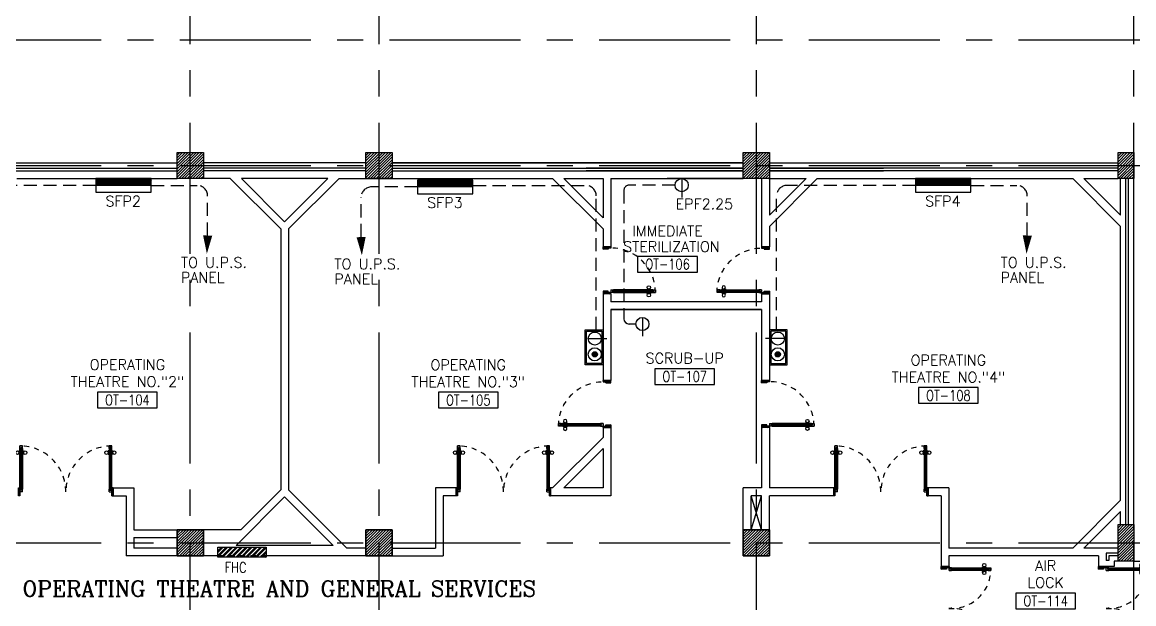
# Model space of a CAD drawing. Extents: x -0.4 to 91.9, y -1.1 to 78.4.
# Drawn here: x 21.34 to 42.55, y 56.21 to 67.3 of the extents above; entities that cross this region are included whole.
import ezdxf
from ezdxf.enums import TextEntityAlignment as Align

# ---------------------------------------------------------------- set-up
doc = ezdxf.new("R2010")
doc.units = 0
doc.header["$MEASUREMENT"] = 0
doc.header["$PDMODE"] = 34
doc.linetypes.add('CENTERX2', pattern=[4, 2.5, -0.5, 0.5, -0.5])
doc.linetypes.add('HIDDEN', pattern=[0.375, 0.25, -0.125])
doc.layers.get('0').update_dxf_attribs({"color": 11, "linetype": 'CONTINUOUS'})
doc.layers.get('DEFPOINTS').update_dxf_attribs({"color": 11, "linetype": 'CONTINUOUS'})
for name, color, linetype in [('AX-DIM', 11, 'CONTINUOUS'), ('AXES', 11, 'CENTERX2'), ('COL', 11, 'CONTINUOUS'), ('DOOR', 11, 'CONTINUOUS'), ('E-CLINE', 2, 'CONTINUOUS'), ('E-HLINE', 2, 'HIDDEN'), ('E-LITE', 4, 'CONTINUOUS'), ('E-SOCKETS', 4, 'CONTINUOUS'), ('E-TEXT', 4, 'CONTINUOUS'), ('E-WI', 6, 'CONTINUOUS'), ('FHC', 11, 'CONTINUOUS'), ('HAT', 11, 'CONTINUOUS'), ('INSUL', 11, 'CONTINUOUS'), ('RM-BOX', 11, 'CONTINUOUS'), ('RM-NAME', 11, 'CONTINUOUS'), ('RM-NO', 11, 'CONTINUOUS'), ('ROOF', 11, 'CONTINUOUS'), ('SHAFT', 11, 'CONTINUOUS'), ('WALL', 11, 'CONTINUOUS')]:
    doc.layers.add(name, color=color, linetype=linetype)
doc.styles.add('ROMANC', font='romanc', dxfattribs={"height": 0.1})
doc.styles.add('ROMANS', font='ROMANS.shx', dxfattribs={"width": 0.6})
doc.dimstyles.new('STANDARD in', dxfattribs={"dimtxt": 0.24, "dimasz": 0.1, "dimexe": 0.07, "dimexo": 0.05, "dimgap": 0.05, "dimtad": 1, "dimdec": 0, "dimlfac": 1000, "dimzin": 0, "dimdsep": 46, "dimtxsty": 'ROMANS', "dimblk": 'ARCHTICK', "dimcen": 0.05, "dimdle": 0.05, "dimclrd": 7, "dimclre": 7, "dimclrt": 2, "dimadec": 0, "dimazin": 0, "dimtfac": 1, "dimtdec": 0, "dimtmove": 2, "dimatfit": 3, "dimldrblk": 'ARCHTICK', "dimfxl": 0, "dimtolj": 1, "dimtzin": 0, "dimarcsym": 0})

# ---------------------------------------------------------------- blocks, each defined once
blk = doc.blocks.new('*X53')
at = {"color": 0}
for p, q in [((49339, 169936), (49793, 170390)), ((49339, 169989), (49740, 170390)), ((49339, 170042), (49687, 170390)), ((49339, 170095), (49634, 170390)), ((49339, 170148), (49581, 170390)), ((49339, 170201), (49528, 170390)), ((49339, 170254), (49474, 170390)), ((49339, 170308), (49421, 170390)), ((49339, 170361), (49368, 170390)), ((49346, 169890), (49839, 170383)), ((49399, 169890), (49839, 170330)), ((49452, 169890), (49839, 170277)), ((49505, 169890), (49839, 170224)), ((49558, 169890), (49839, 170171)), ((49611, 169890), (49839, 170118)), ((49664, 169890), (49839, 170065)), ((49717, 169890), (49839, 170012)), ((49770, 169890), (49839, 169959)), ((49823, 169890), (49839, 169906))]:
    blk.add_line(p, q, dxfattribs=at)
blk = doc.blocks.new('*X52')
at = {"color": 0}
for p, q in [((42139, 169896), (42633, 170390)), ((42139, 169949), (42580, 170390)), ((42139, 170002), (42527, 170390)), ((42139, 170055), (42474, 170390)), ((42139, 170108), (42421, 170390)), ((42139, 170161), (42368, 170390)), ((42139, 170214), (42315, 170390)), ((42139, 170267), (42262, 170390)), ((42139, 170320), (42209, 170390)), ((42139, 170373), (42156, 170390)), ((42186, 169890), (42639, 170343)), ((42239, 169890), (42639, 170290)), ((42292, 169890), (42639, 170237)), ((42345, 169890), (42639, 170184)), ((42398, 169890), (42639, 170131)), ((42451, 169890), (42639, 170078)), ((42504, 169890), (42639, 170025)), ((42557, 169890), (42639, 169971)), ((42611, 169890), (42639, 169918))]:
    blk.add_line(p, q, dxfattribs=at)
blk = doc.blocks.new('*X51')
at = {"color": 0}
for p, q in [((38539, 169902), (39027, 170390)), ((38539, 169955), (38974, 170390)), ((38539, 170008), (38921, 170390)), ((38539, 170061), (38868, 170390)), ((38539, 170114), (38815, 170390)), ((38539, 170167), (38762, 170390)), ((38539, 170220), (38709, 170390)), ((38539, 170273), (38656, 170390)), ((38539, 170326), (38603, 170390)), ((38539, 170379), (38550, 170390)), ((38580, 169890), (39039, 170349)), ((38633, 169890), (39039, 170296)), ((38686, 169890), (39039, 170243)), ((38739, 169890), (39039, 170190)), ((38792, 169890), (39039, 170137)), ((38845, 169890), (39039, 170084)), ((38898, 169890), (39039, 170031)), ((38951, 169890), (39039, 169978)), ((39004, 169890), (39039, 169925))]:
    blk.add_line(p, q, dxfattribs=at)
blk = doc.blocks.new('*X48')
at = {"color": 0}
for p, q in [((49339, 177096), (49833, 177590)), ((49339, 177149), (49780, 177590)), ((49339, 177202), (49727, 177590)), ((49339, 177255), (49674, 177590)), ((49339, 177308), (49621, 177590)), ((49339, 177361), (49568, 177590)), ((49339, 177414), (49515, 177590)), ((49339, 177467), (49462, 177590)), ((49339, 177520), (49409, 177590)), ((49339, 177573), (49356, 177590)), ((49386, 177090), (49839, 177543)), ((49439, 177090), (49839, 177490)), ((49492, 177090), (49839, 177437)), ((49545, 177090), (49839, 177384)), ((49598, 177090), (49839, 177331)), ((49651, 177090), (49839, 177278)), ((49704, 177090), (49839, 177225)), ((49757, 177090), (49839, 177171)), ((49811, 177090), (49839, 177118))]:
    blk.add_line(p, q, dxfattribs=at)
blk = doc.blocks.new('*X47')
at = {"color": 0}
for p, q in [((42139, 177108), (42621, 177590)), ((42139, 177161), (42568, 177590)), ((42139, 177214), (42515, 177590)), ((42139, 177267), (42462, 177590)), ((42139, 177320), (42409, 177590)), ((42139, 177373), (42356, 177590)), ((42139, 177426), (42303, 177590)), ((42139, 177479), (42249, 177590)), ((42139, 177532), (42196, 177590)), ((42139, 177586), (42143, 177590)), ((42174, 177090), (42639, 177555)), ((42227, 177090), (42639, 177502)), ((42280, 177090), (42639, 177449)), ((42333, 177090), (42639, 177396)), ((42386, 177090), (42639, 177343)), ((42439, 177090), (42639, 177290)), ((42492, 177090), (42639, 177237)), ((42545, 177090), (42639, 177184)), ((42598, 177090), (42639, 177131))]:
    blk.add_line(p, q, dxfattribs=at)
blk = doc.blocks.new('*X46')
at = {"color": 0}
for p, q in [((38539, 177114), (39014, 177590)), ((38539, 177168), (38961, 177590)), ((38539, 177221), (38908, 177590)), ((38539, 177274), (38855, 177590)), ((38539, 177327), (38802, 177590)), ((38539, 177380), (38749, 177590)), ((38539, 177433), (38696, 177590)), ((38539, 177486), (38643, 177590)), ((38539, 177539), (38590, 177590)), ((38568, 177090), (39039, 177561)), ((38621, 177090), (39039, 177508)), ((38674, 177090), (39039, 177455)), ((38727, 177090), (39039, 177402)), ((38780, 177090), (39039, 177349)), ((38833, 177090), (39039, 177296)), ((38886, 177090), (39039, 177243)), ((38939, 177090), (39039, 177190)), ((38992, 177090), (39039, 177137))]:
    blk.add_line(p, q, dxfattribs=at)
blk = doc.blocks.new('RM1')
at = {"layer": 'RM-BOX'}
blk.add_lwpolyline([(570, -200), (-570, -200), (-570, -500), (570, -500)], close=True, dxfattribs=at)
at = {"layer": 'RM-NAME', "style": 'ROMANS'}
for tag, p in [('ROOMNAME1', (0, 324)), ('ROOMNAME2', (0, 0))]:
    blk.add_attdef(tag, text='', height=200, dxfattribs=at).set_placement(p, align=Align.MIDDLE)
at = {"layer": 'RM-NO', "style": 'ROMANS', "width": 0.8}
blk.add_attdef('ROOMNO', text='', height=200, dxfattribs=at).set_placement((0, -350), align=Align.MIDDLE)
blk = doc.blocks.new('COL50')
at = {"layer": 'COL'}
blk.add_lwpolyline([(-250, 250), (-250, -250), (250, -250), (250, 250)], close=True, dxfattribs=at)
blk = doc.blocks.new('_ARCHTICK')
at = {"color": 0, "linetype": 'ByBlock', "const_width": 0.15}
blk.add_lwpolyline([(-0.5, -0.5), (0.5, 0.5)], dxfattribs=at)
blk = doc.blocks.new('*D147')
at = {"layer": 'AX-DIM', "color": 7, "lineweight": -2, "ltscale": 0.3}
for p, q in [((1.683, 64.77), (1.683, 74.895)), ((42.065, 74.845), (1.613, 74.845)), ((2.333, 64.82), (1.613, 64.82))]:
    blk.add_line(p, q, dxfattribs=at)
at = {"layer": 'DEFPOINTS', "color": 0, "ltscale": 0.3}
for p in [(1.683, 74.845), (42.115, 74.845), (2.383, 64.82)]:
    blk.add_point(p, dxfattribs=at)
at = {"layer": 'AX-DIM', "color": 7, "lineweight": -2, "ltscale": 0.3, "xscale": 0.1, "yscale": 0.1, "zscale": 0.1}
for p, rotation in [((1.683, 74.845), 90), ((1.683, 64.82), 270)]:
    blk.add_blockref('_ARCHTICK', p, dxfattribs=dict(at, rotation=rotation))
at = {"layer": 'AX-DIM', "color": 2, "ltscale": 0.3, "insert": (1.513, 69.833), "char_height": 0.24, "attachment_point": 5, "rotation": 90, "style": 'ROMANS'}
blk.add_mtext('\\A1;10025', dxfattribs=at)
blk = doc.blocks.new('A$C1DFA4FE8')
at = {"layer": 'DOOR', "color": 0, "linetype": 'ByBlock'}
for p, q in [((0, 1631), (0, 1581)), ((0, 1581), (0, 1631)), ((50, 1631), (0, 1631)), ((50, 1581), (0, 1581)), ((30, 1614), (30, 1598)), ((50, 1614), (30, 1614)), ((50, 1598), (30, 1598)), ((50, 1631), (50, 1614)), ((50, 1598), (50, 1581)), ((750, 1614), (750, 1631)), ((750, 1631), (800, 1631)), ((770, 1614), (750, 1614)), ((750, 1581), (750, 1598)), ((750, 1598), (770, 1598)), ((800, 1581), (750, 1581)), ((770, 1598), (770, 1614)), ((950, 1656), (800, 1656)), ((800, 1656), (800, 1631)), ((800, 1581), (800, 1631)), ((800, 1631), (850, 1631)), ((850, 1631), (850, 1606)), ((850, 1606), (950, 1606)), ((950, 1606), (950, 1656)), ((0, 81), (0, 131)), ((0, 131), (0, 81)), ((50, 131), (0, 131)), ((50, 81), (0, 81)), ((30, 98), (30, 114)), ((50, 114), (30, 114)), ((50, 98), (30, 98)), ((50, 114), (50, 131)), ((50, 81), (50, 98)), ((83, 131), (83, 138)), ((173, 138), (83, 138)), ((83, 81), (83, 74)), ((173, 74), (83, 74)), ((95, 138), (95, 147)), ((95, 147), (160, 147)), ((95, 138), (160, 138)), ((95, 74), (95, 65)), ((95, 74), (160, 74)), ((95, 65), (160, 65)), ((160, 138), (160, 147)), ((160, 74), (160, 65)), ((173, 131), (173, 138)), ((173, 81), (173, 74)), ((750, 131), (750, 114)), ((800, 131), (750, 131)), ((750, 114), (770, 114)), ((750, 98), (750, 81)), ((770, 98), (750, 98)), ((750, 81), (800, 81)), ((770, 114), (770, 98)), ((800, 131), (800, 81)), ((800, 56), (800, 81)), ((800, 81), (850, 81)), ((950, 56), (800, 56)), ((850, 106), (950, 106)), ((850, 81), (850, 106)), ((950, 106), (950, 56))]:
    blk.add_line(p, q, dxfattribs=at)
at = {"layer": 'DOOR', "linetype": 'ByBlock'}
for p, q in [((750, 1631), (50, 1631)), ((750, 1614), (50, 1614)), ((750, 1598), (50, 1598)), ((50, 1581), (750, 1581)), ((50, 131), (750, 131)), ((750, 114), (50, 114)), ((750, 98), (50, 98)), ((750, 81), (50, 81))]:
    blk.add_line(p, q, dxfattribs=at)
at = {"layer": 'DOOR', "color": 9, "linetype": 'ByBlock'}
for p, q in [((950, 1606), (837, 1656)), ((950, 1606), (850, 1619)), ((950, 1606), (910, 1656)), ((950, 106), (837, 56)), ((950, 106), (850, 93)), ((950, 106), (910, 56))]:
    blk.add_line(p, q, dxfattribs=at)
at = {"layer": 'DOOR', "color": 0, "linetype": 'ByBlock'}
for centre in [(128, 179), (128, 32)]:
    blk.add_circle(centre, 32.4, dxfattribs=at)
at = {"layer": 'DOOR', "linetype": 'HIDDEN', "ltscale": 0.5}
for centre, start, end in [((752, 1606), 178.0938, 273.7249), ((752, 106), 86.2751, 181.9062)]:
    blk.add_arc(centre, 752, start, end, dxfattribs=at)
at = {"layer": 'DOOR', "color": 9, "linetype": 'ByBlock'}
for centre, radius, start, end in [((950, 1606), 154, 161.1053, 166.2858), ((950, 1606), 134, 158.1598, 169.28), ((950, 1606), 114, 154.0838, 167.3774), ((950, 1606), 94.4, 148.0182, 180), ((950, 1606), 74.4, 137.7764, 180), ((950, 1606), 54.4, 113.2074, 180), ((950, 1606), 34.4, 90, 180), ((950, 1606), 14.4, 90, 180), ((950, 106), 154, 193.7142, 198.8947), ((950, 106), 134, 190.72, 201.8402), ((950, 106), 114, 192.6226, 205.9162), ((950, 106), 94.4, 180, 211.9818), ((950, 106), 74.4, 180, 222.2236), ((950, 106), 54.4, 180, 246.7926), ((950, 106), 34.4, 180, 270), ((950, 106), 14.4, 180, 270)]:
    blk.add_arc(centre, radius, start, end, dxfattribs=at)
blk = doc.blocks.new('DOOR90')
at = {"layer": 'DOOR', "color": 0, "linetype": 'ByBlock'}
for p, q in [((-150, 0), (-150, -25)), ((-150, 0), (0, 0)), ((0, -50), (0, 0)), ((-1000, -25), (-1000, -75)), ((-1000, -75), (-1000, -25)), ((-950, -25), (-1000, -25)), ((-950, -75), (-1000, -75)), ((-970, -42), (-970, -58)), ((-950, -42), (-970, -42)), ((-950, -58), (-970, -58)), ((-950, -25), (-950, -42)), ((-950, -58), (-950, -75)), ((-918, -25), (-918, -18)), ((-828, -18), (-918, -18)), ((-918, -75), (-918, -82)), ((-828, -82), (-918, -82)), ((-905, -18), (-905, -9)), ((-905, -9), (-840, -9)), ((-905, -18), (-840, -18)), ((-905, -82), (-905, -91)), ((-905, -82), (-840, -82)), ((-905, -91), (-840, -91)), ((-840, -18), (-840, -9)), ((-840, -82), (-840, -91)), ((-828, -25), (-828, -18)), ((-828, -75), (-828, -82)), ((-200, -42), (-200, -25)), ((-200, -25), (-150, -25)), ((-180, -42), (-200, -42)), ((-200, -75), (-200, -58)), ((-200, -58), (-180, -58)), ((-150, -75), (-200, -75)), ((-180, -58), (-180, -42)), ((-150, -75), (-150, -25)), ((-150, -25), (-100, -25)), ((-100, -25), (-100, -50)), ((-100, -50), (0, -50)), ((-150, -900), (-150, -875)), ((-150, -875), (-100, -875)), ((0, -900), (-150, -900)), ((-150, -900), (0, -900)), ((-100, -850), (0, -850)), ((-100, -875), (-100, -850)), ((0, -850), (0, -900))]:
    blk.add_line(p, q, dxfattribs=at)
at = {"layer": 'DOOR', "color": 9, "linetype": 'ByBlock'}
for p, q in [((0, -50), (-114, 0)), ((0, -50), (-40, 0)), ((0, -50), (-100, -37)), ((0, -850), (-114, -900)), ((0, -850), (-100, -863)), ((0, -850), (-40, -900))]:
    blk.add_line(p, q, dxfattribs=at)
at = {"layer": 'DOOR', "linetype": 'ByBlock'}
for p, q in [((-200, -25), (-950, -25)), ((-200, -42), (-950, -42)), ((-200, -58), (-950, -58)), ((-950, -75), (-200, -75))]:
    blk.add_line(p, q, dxfattribs=at)
at = {"layer": 'DOOR', "color": 0, "linetype": 'ByBlock'}
for centre in [(-873, 24), (-873, -124)]:
    blk.add_circle(centre, 32.4, dxfattribs=at)
at = {"layer": 'DOOR', "color": 9, "linetype": 'ByBlock'}
for centre, radius, start, end in [((0, -50), 154, 161.1053, 166.2858), ((0, -50), 134, 158.1598, 169.28), ((0, -50), 94.4, 148.0182, 180), ((0, -50), 74.4, 137.7764, 180), ((0, -50), 114, 154.0838, 167.3774), ((0, -50), 54.4, 113.2074, 180), ((0, -50), 34.4, 90, 180), ((0, -50), 14.4, 90, 180), ((0, -850), 154, 193.7142, 198.8947), ((0, -850), 134, 190.72, 201.8402), ((0, -850), 94.4, 180, 211.9818), ((0, -850), 74.4, 180, 222.2236), ((0, -850), 54.4, 180, 246.7926), ((0, -850), 34.4, 180, 270), ((0, -850), 14.4, 180, 270)]:
    blk.add_arc(centre, radius, start, end, dxfattribs=at)
at = {"layer": 'DOOR', "linetype": 'HIDDEN', "ltscale": 0.5}
blk.add_arc((-150, -25), 850, 180, 270, dxfattribs=at)
blk = doc.blocks.new('C11')
at = {"layer": 'HAT'}
h = blk.add_hatch(dxfattribs=at)
h.set_pattern_fill('ANSI31', color=256, scale=300, style=0)
h.set_pattern_definition([(45, (-248556.182, -75061.005), (-26.5165043, 26.5165043), [])])
h.paths.add_polyline_path([(300, 700), (0, 700), (0, 350), (300, 350)])
h.paths.add_polyline_path([(300, 350), (0, 350), (0, 0), (300, 0)])
at = {"layer": 'COL'}
blk.add_lwpolyline([(300, 700), (300, 0), (0, 0), (0, 700)], close=True, dxfattribs=at)
blk = doc.blocks.new('C-300')
at = {"layer": 'HAT', "linetype": 'ByBlock', "ltscale": 0.3}
h = blk.add_hatch(dxfattribs=at)
h.set_pattern_fill('ANSI31', color=8, scale=300, style=0)
h.set_pattern_definition([(45, (-258496.182, -82361.005), (-26.5165043, 26.5165043), [])])
h.paths.add_polyline_path([(300, 500), (0, 500), (0, 250), (300, 250)])
h.paths.add_polyline_path([(300, 250), (0, 250), (0, 0), (300, 0)])
at = {"layer": 'COL'}
blk.add_lwpolyline([(0, 500), (300, 500), (300, 0), (0, 0)], close=True, dxfattribs=at)
blk = doc.blocks.new('D1')
at = {"layer": 'DOOR', "color": 0, "linetype": 'ByBlock'}
for p, q in [((18, 854), (9, 854)), ((9, 854), (9, 789)), ((25, 866), (18, 866)), ((18, 776), (18, 866)), ((18, 854), (18, 789)), ((25, 949), (75, 949)), ((75, 949), (25, 949)), ((25, 899), (25, 949)), ((25, 899), (42, 899)), ((42, 919), (58, 919)), ((42, 899), (42, 919)), ((58, 899), (58, 919)), ((58, 899), (75, 899)), ((75, 899), (75, 949)), ((75, 866), (82, 866)), ((82, 776), (82, 866)), ((82, 854), (91, 854)), ((82, 854), (82, 789)), ((91, 854), (91, 789)), ((1718, 854), (1709, 854)), ((1709, 854), (1709, 789)), ((1725, 866), (1718, 866)), ((1718, 776), (1718, 866)), ((1718, 854), (1718, 789)), ((1775, 949), (1725, 949)), ((1725, 949), (1775, 949)), ((1725, 899), (1725, 949)), ((1742, 899), (1725, 899)), ((1758, 919), (1742, 919)), ((1742, 899), (1742, 919)), ((1758, 899), (1758, 919)), ((1775, 899), (1758, 899)), ((1775, 899), (1775, 949)), ((1775, 866), (1782, 866)), ((1782, 776), (1782, 866)), ((1782, 854), (1791, 854)), ((1782, 854), (1782, 789)), ((1791, 854), (1791, 789)), ((18, 789), (9, 789)), ((25, 776), (18, 776)), ((75, 776), (82, 776)), ((82, 789), (91, 789)), ((1718, 789), (1709, 789)), ((1725, 776), (1718, 776)), ((1775, 776), (1782, 776)), ((1782, 789), (1791, 789)), ((0, 0), (0, 150)), ((0, 150), (25, 150)), ((25, 0), (0, 0)), ((25, 150), (25, 0)), ((42, 125), (25, 125)), ((25, 125), (25, 75)), ((75, 75), (25, 75)), ((42, 105), (42, 125)), ((58, 105), (42, 105)), ((75, 125), (58, 125)), ((58, 125), (58, 105)), ((75, 75), (75, 125)), ((1725, 125), (1742, 125)), ((1725, 75), (1725, 125)), ((1725, 75), (1775, 75)), ((1742, 125), (1742, 105)), ((1742, 105), (1758, 105)), ((1758, 125), (1775, 125)), ((1758, 105), (1758, 125)), ((1800, 150), (1775, 150)), ((1775, 150), (1775, 0)), ((1775, 125), (1775, 75)), ((1775, 0), (1800, 0)), ((1800, 0), (1800, 150))]:
    blk.add_line(p, q, dxfattribs=at)
at = {"layer": 'DOOR', "linetype": 'ByBlock'}
for p, q in [((25, 125), (25, 899)), ((42, 125), (42, 899)), ((58, 125), (58, 899)), ((75, 899), (75, 125)), ((1725, 899), (1725, 125)), ((1742, 125), (1742, 899)), ((1758, 125), (1758, 899)), ((1775, 125), (1775, 899))]:
    blk.add_line(p, q, dxfattribs=at)
at = {"layer": 'DOOR', "color": 9, "linetype": 'ByBlock'}
for p, q in [((25, 57), (0, 114)), ((25, 20), (0, 40)), ((1775, 57), (1800, 114)), ((1775, 20), (1800, 40))]:
    blk.add_line(p, q, dxfattribs=at)
at = {"layer": 'DOOR', "color": 0, "linetype": 'ByBlock'}
for centre in [(-24, 821), (124, 821), (1676, 821), (1824, 821)]:
    blk.add_circle(centre, 32.4, dxfattribs=at)
at = {"layer": 'DOOR', "linetype": 'HIDDEN', "ltscale": 0.5}
for centre, start, end in [((28, 76), 359.9293, 90.1644), ((1772, 76), 89.8356, 180.0707)]:
    blk.add_arc(centre, 872, start, end, dxfattribs=at)
at = {"layer": 'DOOR', "color": 9, "linetype": 'ByBlock'}
for centre, radius, start, end in [((50, 0), 154, 103.7142, 108.8947), ((50, 0), 134, 100.72, 111.8402), ((50, 0), 114, 102.6226, 115.9162), ((50, 0), 94.4, 105.3566, 121.9818), ((50, 0), 74.4, 109.6341, 132.2236), ((50, 0), 54.4, 117.3576, 156.7926), ((50, 0), 34.4, 136.6107, 180), ((1750, 0), 134, 68.1598, 79.28), ((1750, 0), 114, 64.0838, 77.3774), ((1750, 0), 94.4, 58.0182, 74.6434), ((1750, 0), 74.4, 47.7764, 70.3659), ((1750, 0), 54.4, 23.2074, 62.6424), ((1750, 0), 34.4, 0, 43.3893), ((1750, 0), 154, 71.1053, 76.2858)]:
    blk.add_arc(centre, radius, start, end, dxfattribs=at)

msp = doc.modelspace()

# ---------------------------------------------------------------- hatches: boundary and pattern name
h = msp.add_hatch()
h.set_pattern_fill('ANSI31', color=8, scale=0.1, angle=90, style=0)
h.set_pattern_definition([(135, (43539.282671, -417824.101617), (-0.00883883476483, -0.00883883476483), [])])
h.paths.add_polyline_path([(23.8041, 64.1896), (23.8041, 64.32), (22.7476, 64.32), (22.7476, 64.1896)])
h = msp.add_hatch()
h.set_pattern_fill('ANSI31', color=8, scale=0.1, angle=90, style=0)
h.set_pattern_definition([(135, (43545.420678, -417824.130497), (-0.00883883476483, -0.00883883476483), [])])
h.paths.add_polyline_path([(29.9422, 64.1608), (29.9422, 64.2911), (28.8856, 64.2911), (28.8856, 64.1608)])
h = msp.add_hatch()
h.set_pattern_fill('ANSI31', color=8, scale=0.1, angle=90, style=0)
h.set_pattern_definition([(135, (43554.921529, -417824.101617), (-0.00883883476483, -0.00883883476483), [])])
h.paths.add_polyline_path([(39.443, 64.1896), (39.443, 64.32), (38.3864, 64.32), (38.3864, 64.1896)])
h = msp.add_hatch()
h.set_pattern_fill('ANSI31', color=8, scale=0.1, angle=90, style=0)
h.set_pattern_definition([(225, (43547.773635, 417948.223045), (-0.00883883476483, 0.00883883476483), [])])
h.paths.add_polyline_path([(32.2165, 60.9667, 1), (32.3165, 60.9667, 1)])
h = msp.add_hatch()
h.set_pattern_fill('ANSI31', color=8, scale=0.1, angle=90, style=0)
h.set_pattern_definition([(315, (-43479.748635, 417948.223045), (0.00883883476483, 0.00883883476483), [])])
h.paths.add_polyline_path([(35.7085, 60.9667, 1), (35.8085, 60.9667, 1)])
at = {"layer": 'FHC', "linetype": 'ByBlock', "ltscale": 0.3}
h = msp.add_hatch(dxfattribs=at)
h.set_pattern_fill('ANSI32', color=11, scale=0.175, style=0)
h.set_pattern_definition([(45, (-207.11868, 26.043995), (-0.046403883, 0.046403883), []), (45, (-207.087746, 26.043995), (-0.046403883, 0.046403883), [])])
h.paths.add_polyline_path([(25.9975, 57.095), (25.9975, 57.285), (25.0775, 57.285), (25.0775, 57.095)])
h.paths.add_polyline_path([(24.8649, 56.6739), (24.8649, 57.0947), (25.1274, 57.0947), (25.1274, 56.6739)], flags=9)

# ---------------------------------------------------------------- linework, layer by layer
at = {"layer": 'AXES'}
for p, q in [((24.55, -1.1143), (24.55, 77.6984)), ((28.15, -1.1143), (28.15, 77.6984)), ((35.35, -1.1143), (35.35, 77.6984)), ((42.55, -1.1143), (42.55, 77.3484)), ((0.35, 66.97), (68.39, 66.97)), ((0.35, 64.57), (68.39, 64.57)), ((0.35, 57.37), (68.39, 57.37))]:
    msp.add_line(p, q, dxfattribs=at)
at = {"layer": 'COL'}
for points in [[(24.3, 64.32), (24.3, 64.82), (24.8, 64.82), (24.8, 64.32)], [(27.9, 64.32), (27.9, 64.82), (28.4, 64.82), (28.4, 64.32)], [(35.1, 64.32), (35.1, 64.82), (35.6, 64.82), (35.6, 64.32)]]:
    msp.add_lwpolyline(points, close=True, dxfattribs=at)
at = {"layer": 'DOOR', "color": 0, "linetype": 'ByBlock'}
for p, q in [((23.05, 58.27), (23.05, 58.42)), ((23.05, 58.42), (23.075, 58.42)), ((29.65, 58.42), (29.625, 58.42)), ((29.65, 58.27), (29.65, 58.42)), ((31.4, 58.27), (31.4, 58.42)), ((31.4, 58.42), (31.425, 58.42)), ((36.85, 58.42), (36.825, 58.42)), ((36.85, 58.27), (36.85, 58.42)), ((38.6, 58.27), (38.6, 58.42)), ((38.6, 58.42), (38.625, 58.42))]:
    msp.add_line(p, q, dxfattribs=at)
at = {"layer": 'DOOR', "color": 9, "linetype": 'ByBlock'}
for centre, start, end in [((23.025, 58.42), 316.61069, 0), ((29.675, 58.42), 180, 223.38931), ((31.375, 58.42), 316.61069, 0), ((36.875, 58.42), 180, 223.38931), ((38.575, 58.42), 316.61069, 0)]:
    msp.add_arc(centre, 0.0344, start, end, dxfattribs=at)
at = {"layer": 'E-CLINE'}
for p, q in [((23.8041, 64.1896), (22.7476, 64.1896)), ((29.9422, 64.1608), (28.8856, 64.1608)), ((39.443, 64.1896), (38.3864, 64.1896))]:
    msp.add_line(p, q, dxfattribs=at)
at = {"layer": 'E-CLINE', "color": 4, "linetype": 'ByBlock', "ltscale": 0.3}
msp.add_line((33.0507, 61.545), (32.9227, 61.545), dxfattribs=at)
msp.add_arc((32.9227, 61.645), 0.1, 180, 270, dxfattribs=at)
at = {"layer": 'E-HLINE', "color": 4}
for p, q in [((22.7476, 64.1896), (20.6054, 64.1896)), ((23.8041, 64.1896), (24.6809, 64.1896)), ((28.8856, 64.1608), (28.0088, 64.1608)), ((29.9422, 64.1896), (32.0946, 64.1896)), ((32.8227, 64.095), (32.8227, 61.645)), ((33.7997, 64.195), (32.9227, 64.195)), ((38.3864, 64.1896), (35.9354, 64.1896)), ((39.443, 64.1896), (40.3197, 64.1896)), ((24.8809, 63.2329), (24.8809, 63.9896)), ((27.8088, 63.204), (27.8088, 63.9608)), ((32.2946, 61.4348), (32.2946, 63.9896)), ((35.7354, 61.4348), (35.7354, 64.0096)), ((40.5197, 63.2329), (40.5197, 63.9896))]:
    msp.add_line(p, q, dxfattribs=at)
for centre, radius, start, end in [((24.6809, 63.9896), 0.2, 0, 90), ((28.0088, 63.9608), 0.2, 90, 180), ((32.0946, 63.9896), 0.2, 0, 90), ((32.9227, 64.095), 0.1, 90, 180), ((35.9354, 63.9896), 0.2, 90, 180), ((40.3197, 63.9896), 0.2, 0, 90)]:
    msp.add_arc(centre, radius, start, end, dxfattribs=at)
at = {"layer": 'E-SOCKETS'}
for p, q in [((23.8041, 64.32), (22.7476, 64.32)), ((22.7476, 64.32), (22.7476, 64.0593)), ((23.8041, 64.0593), (23.8041, 64.32)), ((29.9422, 64.2911), (28.8856, 64.2911)), ((28.8856, 64.2911), (28.8856, 64.0304)), ((29.9422, 64.0304), (29.9422, 64.2911)), ((33.9247, 64.32), (33.9247, 63.9617)), ((39.443, 64.32), (38.3864, 64.32)), ((38.3864, 64.32), (38.3864, 64.0593)), ((39.443, 64.0593), (39.443, 64.32)), ((22.7476, 64.0593), (23.8041, 64.0593)), ((38.3864, 64.0593), (39.443, 64.0593)), ((28.8856, 64.0304), (29.9422, 64.0304)), ((33.1757, 61.67), (33.1757, 61.3117)), ((32.0859, 60.7674), (32.0859, 61.4348)), ((32.0859, 61.4348), (32.425, 61.4348)), ((32.425, 61.4348), (32.425, 60.7674)), ((35.6, 61.4348), (35.6, 60.7674)), ((35.9391, 61.4348), (35.6, 61.4348)), ((35.9391, 60.7674), (35.9391, 61.4348)), ((32.1415, 61.2665), (32.4998, 61.2665)), ((35.8835, 61.2665), (35.5252, 61.2665)), ((32.425, 60.7674), (32.0859, 60.7674)), ((35.6, 60.7674), (35.9391, 60.7674))]:
    msp.add_line(p, q, dxfattribs=at)
at = {"layer": 'E-SOCKETS', "color": 8}
for p, q in [((32.1109, 60.7924), (32.1109, 61.4098)), ((32.1109, 61.4098), (32.4, 61.4098)), ((32.4, 61.4098), (32.4, 60.7924)), ((35.625, 61.4098), (35.625, 60.7924)), ((35.9141, 61.4098), (35.625, 61.4098)), ((35.9141, 60.7924), (35.9141, 61.4098)), ((32.4, 60.7924), (32.1109, 60.7924)), ((35.625, 60.7924), (35.9141, 60.7924))]:
    msp.add_line(p, q, dxfattribs=at)
at = {"layer": 'E-SOCKETS'}
for centre, radius in [((33.9247, 64.195), 0.125), ((33.1757, 61.545), 0.125), ((32.2665, 61.2665), 0.125), ((35.7585, 61.2665), 0.125), ((32.2665, 60.9667), 0.125), ((35.7585, 60.9667), 0.125), ((32.2665, 60.9667), 0.05), ((35.7585, 60.9667), 0.05)]:
    msp.add_circle(centre, radius, dxfattribs=at)
at = {"layer": 'E-WI', "color": 4}
for points in [[(24.866, 62.8847, 0, 0.1743, 0), (24.8809, 63.2329, 0, 0, 0)], [(27.8237, 62.8558, 0, 0.1743, 0), (27.8088, 63.204, 0, 0, 0)], [(40.5049, 62.8847, 0, 0.1743, 0), (40.5197, 63.2329, 0, 0, 0)]]:
    msp.add_lwpolyline(points, format="xyseb", dxfattribs=at)
at = {"layer": 'FHC', "linetype": 'ByBlock', "ltscale": 0.3}
msp.add_lwpolyline([(25.0775, 57.285), (25.9975, 57.285), (25.9975, 57.095), (25.0775, 57.095)], close=True, dxfattribs=at)
at = {"layer": 'INSUL'}
for p, q in [((17.6, 64.52), (24.3, 64.52)), ((27.9, 64.52), (24.8, 64.52)), ((28.4, 64.52), (35.1, 64.52)), ((35.1, 64.52), (32.1, 64.52)), ((35.6, 64.52), (37.7739, 64.52)), ((42.25, 64.52), (35.6, 64.52)), ((17.6, 64.47), (24.3, 64.47)), ((27.9, 64.47), (24.8, 64.47)), ((28.4, 64.47), (35.1, 64.47)), ((35.1, 64.47), (32.1, 64.47)), ((35.6, 64.47), (37.7739, 64.47)), ((42.25, 64.47), (35.6, 64.47)), ((42.4, 57.72), (42.4, 64.32)), ((42.45, 57.72), (42.45, 64.32)), ((42.25, 57.17), (42.025, 57.17)), ((42.025, 57.17), (42.025, 57.0325)), ((42.25, 57.12), (42.075, 57.12)), ((42.075, 57.12), (42.075, 57.0325)), ((42.075, 57.0325), (42.025, 57.0325))]:
    msp.add_line(p, q, dxfattribs=at)
at = {"layer": 'ROOF'}
msp.add_line((42.55, 57.02), (49.075, 57.02), dxfattribs=at)
at = {"layer": 'SHAFT'}
for p, q in [((35.45, 57.62), (35.25, 58.27)), ((35.25, 57.62), (35.45, 58.27))]:
    msp.add_line(p, q, dxfattribs=at)
at = {"layer": 'WALL'}
for p, q in [((17.6, 64.62), (24.3, 64.62)), ((27.9, 64.62), (24.8, 64.62)), ((28.4, 64.62), (35.1, 64.62)), ((35.1, 64.62), (28.4, 64.62)), ((35.6, 64.62), (42.25, 64.62)), ((21.2371, 64.32), (24.3, 64.32)), ((25.3129, 64.32), (24.8, 64.32)), ((26.275, 63.3579), (25.3129, 64.32)), ((27.175, 64.32), (25.525, 64.32)), ((26.35, 63.495), (25.525, 64.32)), ((26.35, 63.495), (27.175, 64.32)), ((26.425, 63.3579), (27.3871, 64.32)), ((27.3871, 64.32), (31.4629, 64.32)), ((32.425, 63.3579), (31.4629, 64.32)), ((32.425, 63.57), (31.675, 64.32)), ((31.675, 64.32), (32.425, 64.32)), ((32.425, 64.32), (32.425, 63.57)), ((32.575, 64.32), (35.1, 64.32)), ((32.575, 64.32), (32.575, 63.02)), ((35.1, 64.32), (33.65, 64.32)), ((35.45, 64.32), (35.45, 63.02)), ((35.6, 64.32), (36.3, 64.32)), ((35.6, 64.32), (35.6, 63.62)), ((35.6, 63.4079), (36.5121, 64.32)), ((35.6, 63.62), (36.3, 64.32)), ((36.5121, 64.32), (41.3879, 64.32)), ((42.3, 63.4079), (41.3879, 64.32)), ((42.3, 63.62), (41.6, 64.32)), ((41.6, 64.32), (42.25, 64.32)), ((42.3, 63.62), (42.3, 64.32)), ((42.55, 57.62), (42.55, 64.32)), ((26.275, 63.3579), (26.275, 58.3821)), ((26.425, 63.3579), (26.425, 58.3821)), ((32.425, 63.3579), (32.425, 63.02)), ((35.6, 63.4079), (35.6, 63.02)), ((42.3, 58.1821), (42.3, 63.4079)), ((32.575, 63.02), (32.425, 63.02)), ((35.45, 63.02), (35.6, 63.02)), ((32.575, 62.12), (32.425, 62.12)), ((32.425, 62.12), (32.425, 60.47)), ((32.575, 62.12), (32.575, 61.97)), ((35.45, 61.97), (32.575, 61.97)), ((35.45, 62.12), (35.45, 61.97)), ((35.45, 62.12), (35.6, 62.12)), ((35.6, 62.12), (35.6, 60.47)), ((35.45, 61.82), (32.575, 61.82)), ((32.575, 61.82), (32.575, 60.47)), ((32.575, 61.82), (35.45, 61.82)), ((35.45, 61.82), (35.45, 60.47)), ((32.425, 60.47), (32.575, 60.47)), ((35.6, 60.47), (35.45, 60.47)), ((32.425, 59.3822), (31.4629, 58.42)), ((32.425, 59.57), (32.425, 59.3822)), ((32.425, 59.57), (32.575, 59.57)), ((32.575, 59.57), (32.575, 58.27)), ((35.6, 59.57), (35.45, 59.57)), ((35.45, 59.57), (35.45, 58.42)), ((35.6, 59.57), (35.6, 58.42)), ((32.425, 59.17), (31.675, 58.42)), ((32.425, 59.17), (32.425, 58.42)), ((23.075, 58.42), (23.475, 58.42)), ((23.075, 58.42), (23.075, 58.27)), ((23.475, 58.42), (23.475, 57.62)), ((26.275, 58.3821), (25.5129, 57.62)), ((26.425, 58.3821), (27.5371, 57.27)), ((29.625, 58.42), (29.225, 58.42)), ((29.225, 58.42), (29.225, 57.62)), ((29.225, 58.42), (29.225, 57.27)), ((29.625, 58.42), (29.625, 58.27)), ((31.425, 58.42), (31.425, 58.27)), ((31.4629, 58.42), (31.425, 58.42)), ((32.425, 58.42), (31.675, 58.42)), ((35.45, 58.42), (35.1, 58.42)), ((35.1, 57.62), (35.1, 58.42)), ((36.825, 58.42), (35.6, 58.42)), ((36.825, 58.42), (36.825, 58.27)), ((39.025, 58.42), (38.625, 58.42)), ((38.625, 58.4161), (38.625, 58.2661)), ((39.025, 58.42), (39.025, 57.27)), ((23.075, 58.27), (23.325, 58.27)), ((23.325, 58.27), (23.325, 57.47)), ((26.35, 58.245), (25.425, 57.32)), ((26.35, 58.245), (27.275, 57.32)), ((29.375, 58.27), (29.375, 57.47)), ((29.625, 58.27), (29.375, 58.27)), ((32.575, 58.27), (31.425, 58.27)), ((35.45, 58.27), (35.25, 58.27)), ((35.25, 57.62), (35.25, 58.27)), ((35.45, 57.62), (35.45, 58.27)), ((36.825, 58.27), (35.6, 58.27)), ((35.6, 57.62), (35.6, 58.27)), ((38.875, 58.27), (38.625, 58.27)), ((38.875, 58.27), (38.875, 56.92)), ((42.3, 58.1821), (41.3879, 57.27)), ((42.3, 57.97), (41.6, 57.27)), ((42.3, 57.72), (42.3, 57.97)), ((23.475, 57.62), (24.3, 57.62)), ((25.5129, 57.62), (24.8, 57.62)), ((23.325, 57.47), (23.325, 57.12)), ((23.475, 57.47), (24.3, 57.47)), ((23.475, 57.47), (23.475, 57.27)), ((24.3, 57.27), (23.475, 57.27)), ((25.0775, 57.285), (25.9975, 57.285)), ((27.275, 57.32), (25.425, 57.32)), ((25.9975, 57.285), (25.9975, 57.1177)), ((27.9, 57.27), (27.5371, 57.27)), ((28.4, 57.27), (29.225, 57.27)), ((29.375, 57.47), (29.375, 57.12)), ((41.3879, 57.27), (39.025, 57.27)), ((42.25, 57.27), (41.6, 57.27)), ((24.3, 57.12), (23.325, 57.12)), ((25.0775, 57.12), (24.8, 57.12)), ((27.9, 57.12), (25.9975, 57.12)), ((28.4, 57.12), (29.375, 57.12)), ((39.025, 57.12), (39.025, 56.92)), ((41.875, 57.12), (39.025, 57.12)), ((41.875, 57.12), (41.875, 56.92)), ((39.025, 56.92), (38.875, 56.92)), ((42.175, 56.92), (41.875, 56.92)), ((42.55, 57.02), (42.175, 57.02)), ((42.175, 57.02), (42.175, 56.92))]:
    msp.add_line(p, q, dxfattribs=at)
at = {"layer": 'WALL', "color": 250, "linetype": 'HIDDEN', "ltscale": 0.25}
msp.add_line((25.9975, 57.12), (25.0775, 57.12), dxfattribs=at)
at = {"layer": 'WALL', "linetype": 'ByBlock', "ltscale": 0.3}
for points in [[(24.3, 64.82), (24.8, 64.82), (24.8, 64.32), (24.3, 64.32)], [(27.9, 64.82), (28.4, 64.82), (28.4, 64.32), (27.9, 64.32)], [(35.1, 64.82), (35.6, 64.82), (35.6, 64.32), (35.1, 64.32)], [(42.25, 64.82), (42.55, 64.82), (42.55, 64.32), (42.25, 64.32)], [(42.55, 57.02), (42.25, 57.02), (42.25, 57.72), (42.55, 57.72)], [(24.8, 57.12), (24.3, 57.12), (24.3, 57.62), (24.8, 57.62)], [(28.4, 57.12), (27.9, 57.12), (27.9, 57.62), (28.4, 57.62)], [(35.6, 57.12), (35.1, 57.12), (35.1, 57.62), (35.6, 57.62)]]:
    msp.add_lwpolyline(points, close=True, dxfattribs=at)

# ---------------------------------------------------------------- block references
at = {"layer": 'COL', "color": 6, "linetype": 'ByBlock', "ltscale": 0.3, "xscale": 0.001, "yscale": 0.001, "zscale": 0.001}
msp.add_blockref('C-300', (42.25, 64.32), dxfattribs=at)
at = {"layer": 'COL', "linetype": 'ByBlock', "xscale": 0.001, "yscale": 0.001, "zscale": 0.001}
msp.add_blockref('C11', (42.25, 57.02), dxfattribs=at)
at = {"layer": 'COL', "xscale": 0.001, "yscale": 0.001, "zscale": 0.001}
for p in [(24.55, 57.37), (28.15, 57.37), (35.35, 57.37)]:
    msp.add_blockref('COL50', p, dxfattribs=at)
at = {"layer": 'DOOR', "color": 0, "linetype": 'ByBlock', "yscale": 0.001, "zscale": 0.001, "rotation": 180}
for name, p, xscale in [('DOOR90', (32.425, 62.12), 0.001), ('DOOR90', (35.6, 62.12), -0.001), ('DOOR90', (32.575, 59.57), -0.001), ('DOOR90', (35.45, 59.57), 0.001), ('A$C1DFA4FE8', (39.8254, 56.9759), 0.001), ('A$C1DFA4FE8', (42.8254, 56.9759), 0.001)]:
    msp.add_blockref(name, p, dxfattribs=dict(at, xscale=xscale))
at = {"layer": 'DOOR', "color": 0, "linetype": 'ByBlock', "ltscale": 0.3, "xscale": 0.001, "yscale": 0.001, "zscale": 0.001}
for p in [(21.275, 58.27), (29.625, 58.27), (36.825, 58.27)]:
    msp.add_blockref('D1', p, dxfattribs=at)
at = {"layer": 'HAT', "xscale": 0.001, "yscale": 0.001, "zscale": 0.001}
for name in ['*X46', '*X47', '*X48', '*X51', '*X52', '*X53']:
    msp.add_blockref(name, (-14.2392, -112.7697), dxfattribs=at)
at = {"layer": 'RM-NAME'}
ref = msp.add_blockref('RM1', (33.6549, 63.0361), dxfattribs=dict(at, xscale=0.001, yscale=0.001, zscale=0.001))
ref.add_attrib('ROOMNO', 'OT-106', dxfattribs={"layer": 'RM-NO', "height": 0.2, "style": 'ROMANS', "width": 0.8}).set_placement((33.6549, 62.6861), align=Align.MIDDLE)
ref.add_attrib('ROOMNAME2', 'STERILIZATION', dxfattribs={"height": 0.2, "style": 'ROMANS'}).set_placement((33.7289, 63.0201), align=Align.MIDDLE)
ref.add_attrib('ROOMNAME1', 'IMMEDIATE', dxfattribs={"height": 0.2, "style": 'ROMANS'}).set_placement((33.6544, 63.3197), align=Align.MIDDLE)
at = {"layer": 'RM-NAME', "xscale": 0.001, "yscale": 0.001, "zscale": 0.001}
for p, values in [((23.35, 60.4453), {'ROOMNO': 'OT-104', 'ROOMNAME2': 'THEATRE NO."2"', 'ROOMNAME1': 'OPERATING'}), ((29.8523, 60.4429), {'ROOMNO': 'OT-105', 'ROOMNAME2': 'THEATRE NO."3"', 'ROOMNAME1': 'OPERATING'}), ((33.9825, 60.8927), {'ROOMNO': 'OT-107', 'ROOMNAME2': 'SCRUB-UP'}), ((39.0134, 60.5319), {'ROOMNO': 'OT-108', 'ROOMNAME2': 'THEATRE NO."4"', 'ROOMNAME1': 'OPERATING'}), ((40.8705, 56.6118), {'ROOMNO': 'OT-114', 'ROOMNAME2': 'LOCK', 'ROOMNAME1': 'AIR'})]:
    msp.add_blockref('RM1', p, dxfattribs=at).add_auto_attribs(values)

# ---------------------------------------------------------------- texts
at = {"layer": 'E-LITE', "color": 4, "style": 'ROMANS'}
msp.add_text(' EPF2.25', height=0.2, dxfattribs=at).set_placement((33.6717, 63.736))
at = {"layer": 'E-TEXT', "style": 'ROMANS'}
for s, p in [('SFP2', (22.9307, 63.7889)), ('SFP3', (29.0687, 63.7601)), ('SFP4', (38.5695, 63.7889))]:
    msp.add_text(s, height=0.2, dxfattribs=at).set_placement(p)
at = {"layer": 'E-TEXT', "color": 4, "style": 'ROMANS'}
for s, p in [('TO U.P.S.', (24.3704, 62.6189)), ('TO U.P.S.', (27.2983, 62.59)), ('TO U.P.S.', (40.0092, 62.6189)), ('PANEL', (24.3704, 62.3321)), ('PANEL', (27.2983, 62.3032)), ('PANEL', (40.0092, 62.3321))]:
    msp.add_text(s, height=0.2, dxfattribs=at).set_placement(p)
at = {"layer": 'RM-NAME', "style": 'ROMANC'}
msp.add_text('OPERATING THEATRE AND GENERAL SERVICES', height=0.3, dxfattribs=at).set_placement((26.2461, 56.4968), align=Align.MIDDLE)
at = {"layer": 'WALL', "style": 'ROMANS', "width": 0.8}
msp.add_text('FHC', height=0.2, dxfattribs=at).set_placement((25.2042, 56.801))

# ---------------------------------------------------------------- dimensions: what is measured, and where the dimension line sits
at = {"layer": 'AX-DIM'}
dim = msp.add_linear_dim(base=(1.6833, 74.845), p1=(2.3833, 64.82), p2=(42.115, 74.845), angle=90, dimstyle='STANDARD in', dxfattribs=at)
dim.commit()
dim.dimension.update_dxf_attribs({"geometry": '*D147', "text_midpoint": (1.5133, 69.8325)})

doc.saveas('drawing.dxf')
